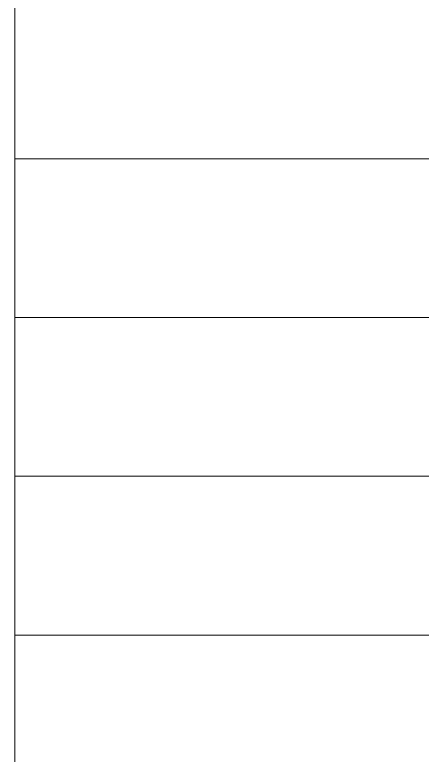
# Model space of a CAD drawing. Header units: millimetres. Extents: x 210628 to 232146, y -111309 to -91563.
# Drawn here: x 221654.1 to 221692.6, y -106496.3 to -106426.4 of the extents above; entities that cross this region are included whole.
import ezdxf

# ---------------------------------------------------------------- set-up
doc = ezdxf.new("R2010")
doc.units = ezdxf.units.MM
doc.layers.add('ahsap gor', color=24, linetype='Continuous', lineweight=20)

msp = doc.modelspace()

# ---------------------------------------------------------------- linework, layer by layer
at = {"layer": 'ahsap gor'}
for p, q in [((221654.126, -106499.961, 0.002), (221654.126, -106319.961, 0.002)), ((221654.126, -106439.961, 0.002), (221896.124, -106439.961, 0.002)), ((221654.126, -106454.961, 0.002), (221896.124, -106454.961, 0.002)), ((221654.126, -106469.961, 0.002), (221896.124, -106469.961, 0.002)), ((221654.126, -106484.961, 0.002), (221896.124, -106484.961, 0.002))]:
    msp.add_line(p, q, dxfattribs=at)

doc.saveas('drawing.dxf')
